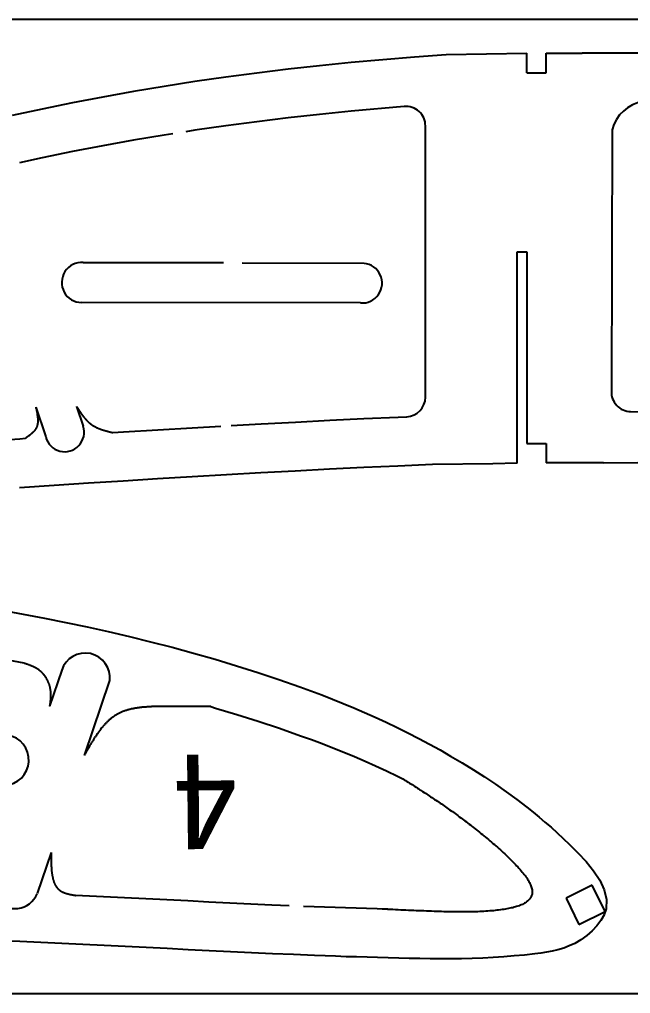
# Model space of a CAD drawing. Header units: inches. Extents: x 2105 to 3676, y -593 to 929.
# Drawn here: x 2409.8 to 2472.6, y 542.5 to 642.5 of the extents above; entities that cross this region are included whole.
import ezdxf

# ---------------------------------------------------------------- set-up
doc = ezdxf.new("R2010")
doc.units = ezdxf.units.IN
doc.header["$MEASUREMENT"] = 0
doc.layers.add('7', color=7, linetype='Continuous')
doc.styles.add('样式_4', font='txt', dxfattribs={"height": 10})

msp = doc.modelspace()

# ---------------------------------------------------------------- linework, layer by layer
at = {"color": 7}
for p, q in [((3160.59, 642.51), (2160.62, 642.51)), ((2461.94, 637.04), (2461.94, 639.04)), ((2463.94, 637.04), (2463.94, 639.04)), ((2463.94, 639.04), (2467.64, 639.04)), ((2461.94, 637.04), (2463.94, 637.04)), ((2460.94, 596.96), (2460.94, 618.65)), ((2460.94, 618.65), (2461.94, 618.65)), ((2461.94, 618.65), (2461.94, 598.98)), ((2430.8, 617.51), (2416.38, 617.54)), ((2445.22, 617.47), (2432.69, 617.5)), ((2444.86, 613.41), (2416.21, 613.45)), ((2411.51, 602.7), (2412.53, 599.65)), ((2415.69, 602.77), (2416.36, 600.76)), ((2461.94, 598.98), (2463.94, 598.98)), ((2463.94, 598.98), (2463.94, 596.98)), ((2458.46, 596.93), (2460.94, 596.98)), ((2469.83, 596.98), (2463.94, 596.99)), ((2414.18, 575.7), (2412.92, 572)), ((2419.09, 574.64), (2416.48, 566.96)), ((2413.08, 556.97), (2411.65, 552.76)), ((2468.66, 553.62), (2465.97, 552.29)), ((2469.99, 550.92), (2468.66, 553.62)), ((2465.97, 552.29), (2467.29, 549.6)), ((2467.29, 549.6), (2469.99, 550.92)), ((2160.59, 542.51), (3160.59, 542.51))]:
    msp.add_line(p, q, dxfattribs=at)
for points in [[(2411.51, 602.7, 0), (2411.51, 602.67, 0), (2411.52, 602.65, 0), (2411.52, 602.62, 0), (2411.53, 602.6, 0), (2411.53, 602.57, 0), (2411.54, 602.55, 0), (2411.55, 602.52, 0), (2411.55, 602.5, 0), (2411.56, 602.47, 0), (2411.56, 602.45, 0), (2411.57, 602.42, 0), (2411.57, 602.4, 0), (2411.58, 602.37, 0), (2411.58, 602.35, 0), (2411.59, 602.32, 0), (2411.59, 602.3, 0), (2411.6, 602.27, 0), (2411.6, 602.25, 0), (2411.61, 602.22, 0), (2411.61, 602.2, 0), (2411.62, 602.17, 0), (2411.62, 602.15, 0), (2411.63, 602.12, 0), (2411.63, 602.1, 0), (2411.64, 602.07, 0), (2411.64, 602.05, 0), (2411.64, 602.02, 0), (2411.65, 602, 0), (2411.65, 601.97, 0), (2411.66, 601.95, 0), (2411.66, 601.93, 0), (2411.66, 601.9, 0), (2411.67, 601.88, 0), (2411.67, 601.85, 0), (2411.67, 601.83, 0), (2411.68, 601.8, 0), (2411.68, 601.78, 0), (2411.68, 601.76, 0), (2411.69, 601.73, 0), (2411.69, 601.71, 0), (2411.69, 601.68, 0), (2411.69, 601.66, 0), (2411.7, 601.64, 0), (2411.7, 601.61, 0), (2411.7, 601.59, 0), (2411.7, 601.56, 0), (2411.7, 601.54, 0), (2411.71, 601.52, 0), (2411.71, 601.49, 0), (2411.71, 601.47, 0), (2411.71, 601.45, 0), (2411.71, 601.42, 0), (2411.71, 601.4, 0), (2411.71, 601.38, 0), (2411.71, 601.35, 0), (2411.71, 601.33, 0), (2411.71, 601.31, 0), (2411.71, 601.29, 0), (2411.71, 601.26, 0), (2411.71, 601.24, 0), (2411.71, 601.22, 0), (2411.71, 601.2, 0), (2411.71, 601.17, 0), (2411.7, 601.15, 0), (2411.7, 601.13, 0), (2411.7, 601.11, 0), (2411.7, 601.08, 0), (2411.7, 601.06, 0), (2411.69, 601.04, 0), (2411.69, 601.02, 0), (2411.69, 601, 0), (2411.68, 600.98, 0), (2411.68, 600.95, 0), (2411.67, 600.93, 0), (2411.67, 600.91, 0), (2411.67, 600.89, 0), (2411.66, 600.87, 0), (2411.66, 600.85, 0), (2411.65, 600.83, 0), (2411.64, 600.81, 0), (2411.64, 600.79, 0), (2411.63, 600.77, 0), (2411.63, 600.75, 0), (2411.62, 600.73, 0), (2411.61, 600.71, 0), (2411.6, 600.69, 0), (2411.6, 600.67, 0), (2411.59, 600.65, 0), (2411.58, 600.63, 0), (2411.57, 600.61, 0), (2411.56, 600.59, 0), (2411.55, 600.57, 0), (2411.54, 600.55, 0), (2411.53, 600.53, 0), (2411.52, 600.52, 0), (2411.51, 600.5, 0), (2411.5, 600.48, 0), (2411.49, 600.46, 0), (2411.48, 600.44, 0), (2411.47, 600.42, 0), (2411.46, 600.41, 0), (2411.44, 600.39, 0), (2411.43, 600.37, 0), (2411.42, 600.35, 0), (2411.4, 600.34, 0), (2411.39, 600.32, 0), (2411.38, 600.3, 0), (2411.36, 600.28, 0), (2411.35, 600.27, 0), (2411.33, 600.25, 0), (2411.32, 600.23, 0), (2411.3, 600.22, 0), (2411.29, 600.2, 0), (2411.27, 600.18, 0), (2411.26, 600.17, 0), (2411.24, 600.15, 0), (2411.23, 600.14, 0), (2411.21, 600.12, 0), (2411.19, 600.1, 0), (2411.18, 600.09, 0), (2411.16, 600.07, 0), (2411.14, 600.06, 0), (2411.13, 600.04, 0), (2411.11, 600.02, 0), (2411.09, 600.01, 0), (2411.07, 599.99, 0), (2411.06, 599.98, 0), (2411.04, 599.96, 0), (2411.02, 599.95, 0), (2411, 599.93, 0), (2410.98, 599.92, 0), (2410.96, 599.9, 0), (2410.95, 599.89, 0), (2410.93, 599.87, 0), (2410.91, 599.86, 0), (2410.89, 599.84, 0), (2410.87, 599.83, 0), (2410.85, 599.81, 0), (2410.83, 599.8, 0), (2410.81, 599.78, 0), (2410.79, 599.77, 0), (2410.77, 599.75, 0), (2410.75, 599.74, 0), (2410.73, 599.72, 0), (2410.71, 599.71, 0), (2410.69, 599.69, 0), (2410.67, 599.68, 0), (2410.65, 599.66, 0), (2410.63, 599.65, 0), (2410.61, 599.64, 0), (2410.59, 599.62, 0), (2410.57, 599.61, 0), (2410.55, 599.59, 0), (2410.53, 599.58, 0), (2410.51, 599.56, 0), (2410.49, 599.55, 0), (2410.47, 599.53, 0), (2410.45, 599.52, 0), (2410.43, 599.51, 0)], [(2415.69, 602.77, 0), (2415.7, 602.75, 0), (2415.72, 602.72, 0), (2415.74, 602.69, 0), (2415.76, 602.67, 0), (2415.77, 602.64, 0), (2415.79, 602.62, 0), (2415.81, 602.59, 0), (2415.82, 602.56, 0), (2415.84, 602.54, 0), (2415.86, 602.51, 0), (2415.88, 602.49, 0), (2415.89, 602.46, 0), (2415.91, 602.43, 0), (2415.93, 602.41, 0), (2415.94, 602.38, 0), (2415.96, 602.36, 0), (2415.98, 602.33, 0), (2416, 602.3, 0), (2416.01, 602.28, 0), (2416.03, 602.25, 0), (2416.05, 602.23, 0), (2416.07, 602.2, 0), (2416.08, 602.18, 0), (2416.1, 602.15, 0), (2416.12, 602.13, 0), (2416.14, 602.1, 0), (2416.15, 602.07, 0), (2416.17, 602.05, 0), (2416.19, 602.02, 0), (2416.21, 602, 0), (2416.22, 601.98, 0), (2416.24, 601.95, 0), (2416.26, 601.93, 0), (2416.28, 601.9, 0), (2416.3, 601.88, 0), (2416.32, 601.85, 0), (2416.33, 601.83, 0), (2416.35, 601.8, 0), (2416.37, 601.78, 0), (2416.39, 601.76, 0), (2416.41, 601.73, 0), (2416.43, 601.71, 0), (2416.45, 601.68, 0), (2416.46, 601.66, 0), (2416.48, 601.64, 0), (2416.5, 601.61, 0), (2416.52, 601.59, 0), (2416.54, 601.57, 0), (2416.56, 601.55, 0), (2416.58, 601.52, 0), (2416.6, 601.5, 0), (2416.62, 601.48, 0), (2416.64, 601.46, 0), (2416.66, 601.43, 0), (2416.68, 601.41, 0), (2416.7, 601.39, 0), (2416.72, 601.37, 0), (2416.74, 601.35, 0), (2416.76, 601.33, 0), (2416.78, 601.3, 0), (2416.8, 601.28, 0), (2416.82, 601.26, 0), (2416.84, 601.24, 0), (2416.86, 601.22, 0), (2416.89, 601.2, 0), (2416.91, 601.18, 0), (2416.93, 601.16, 0), (2416.95, 601.14, 0), (2416.97, 601.12, 0), (2416.99, 601.1, 0), (2417.02, 601.08, 0), (2417.04, 601.07, 0), (2417.06, 601.05, 0), (2417.08, 601.03, 0), (2417.1, 601.01, 0), (2417.13, 600.99, 0), (2417.15, 600.98, 0), (2417.17, 600.96, 0), (2417.2, 600.94, 0), (2417.22, 600.92, 0), (2417.24, 600.91, 0), (2417.27, 600.89, 0), (2417.29, 600.87, 0), (2417.31, 600.86, 0), (2417.34, 600.84, 0), (2417.36, 600.83, 0), (2417.39, 600.81, 0), (2417.41, 600.79, 0), (2417.44, 600.78, 0), (2417.46, 600.77, 0), (2417.49, 600.75, 0), (2417.51, 600.74, 0), (2417.54, 600.72, 0), (2417.56, 600.71, 0), (2417.59, 600.69, 0), (2417.62, 600.68, 0), (2417.64, 600.67, 0), (2417.67, 600.65, 0), (2417.69, 600.64, 0), (2417.72, 600.63, 0), (2417.75, 600.62, 0), (2417.77, 600.6, 0), (2417.8, 600.59, 0), (2417.83, 600.58, 0), (2417.85, 600.57, 0), (2417.88, 600.56, 0), (2417.91, 600.54, 0), (2417.94, 600.53, 0), (2417.96, 600.52, 0), (2417.99, 600.51, 0), (2418.02, 600.5, 0), (2418.05, 600.49, 0), (2418.07, 600.48, 0), (2418.1, 600.47, 0), (2418.13, 600.46, 0), (2418.16, 600.45, 0), (2418.19, 600.44, 0), (2418.22, 600.43, 0), (2418.24, 600.42, 0), (2418.27, 600.41, 0), (2418.3, 600.4, 0), (2418.33, 600.39, 0), (2418.36, 600.38, 0), (2418.39, 600.37, 0), (2418.42, 600.36, 0), (2418.45, 600.35, 0), (2418.47, 600.34, 0), (2418.5, 600.33, 0), (2418.53, 600.33, 0), (2418.56, 600.32, 0), (2418.59, 600.31, 0), (2418.62, 600.3, 0), (2418.65, 600.29, 0), (2418.68, 600.28, 0), (2418.71, 600.28, 0), (2418.74, 600.27, 0), (2418.77, 600.26, 0), (2418.8, 600.25, 0), (2418.83, 600.24, 0), (2418.86, 600.24, 0), (2418.89, 600.23, 0), (2418.92, 600.22, 0), (2418.95, 600.21, 0), (2418.98, 600.2, 0), (2419.01, 600.2, 0), (2419.04, 600.19, 0), (2419.07, 600.18, 0), (2419.1, 600.17, 0), (2419.13, 600.17, 0), (2419.16, 600.16, 0), (2419.19, 600.15, 0), (2419.22, 600.15, 0), (2419.25, 600.14, 0), (2419.28, 600.13, 0), (2419.31, 600.12, 0), (2419.34, 600.12, 0), (2419.37, 600.11, 0), (2419.4, 600.1, 0), (2419.43, 600.09, 0)], [(2410.26, 576.46, 0), (2410.29, 576.45, 0), (2410.32, 576.44, 0), (2410.35, 576.43, 0), (2410.38, 576.42, 0), (2410.41, 576.41, 0), (2410.44, 576.4, 0), (2410.47, 576.39, 0), (2410.5, 576.38, 0), (2410.53, 576.37, 0), (2410.56, 576.36, 0), (2410.58, 576.35, 0), (2410.61, 576.34, 0), (2410.64, 576.33, 0), (2410.67, 576.32, 0), (2410.7, 576.31, 0), (2410.73, 576.3, 0), (2410.76, 576.29, 0), (2410.79, 576.28, 0), (2410.81, 576.27, 0), (2410.84, 576.26, 0), (2410.87, 576.25, 0), (2410.9, 576.23, 0), (2410.93, 576.22, 0), (2410.96, 576.21, 0), (2410.98, 576.2, 0), (2411.01, 576.19, 0), (2411.04, 576.18, 0), (2411.07, 576.16, 0), (2411.1, 576.15, 0), (2411.13, 576.14, 0), (2411.16, 576.13, 0), (2411.19, 576.12, 0), (2411.22, 576.1, 0), (2411.24, 576.09, 0), (2411.27, 576.08, 0), (2411.3, 576.06, 0), (2411.32, 576.05, 0), (2411.35, 576.04, 0), (2411.38, 576.02, 0), (2411.4, 576.01, 0), (2411.43, 575.99, 0), (2411.46, 575.98, 0), (2411.48, 575.97, 0), (2411.51, 575.95, 0), (2411.53, 575.94, 0), (2411.56, 575.92, 0), (2411.59, 575.91, 0), (2411.61, 575.89, 0), (2411.64, 575.88, 0), (2411.66, 575.86, 0), (2411.69, 575.84, 0), (2411.71, 575.83, 0), (2411.73, 575.81, 0), (2411.76, 575.79, 0), (2411.78, 575.77, 0), (2411.81, 575.76, 0), (2411.83, 575.74, 0), (2411.85, 575.72, 0), (2411.88, 575.7, 0), (2411.9, 575.68, 0), (2411.92, 575.66, 0), (2411.95, 575.64, 0), (2411.97, 575.62, 0), (2411.99, 575.6, 0), (2412.01, 575.58, 0), (2412.03, 575.56, 0), (2412.06, 575.54, 0), (2412.08, 575.52, 0), (2412.1, 575.5, 0), (2412.12, 575.48, 0), (2412.14, 575.46, 0), (2412.16, 575.43, 0), (2412.18, 575.41, 0), (2412.2, 575.39, 0), (2412.22, 575.37, 0), (2412.24, 575.34, 0), (2412.26, 575.32, 0), (2412.28, 575.3, 0), (2412.3, 575.27, 0), (2412.32, 575.25, 0), (2412.34, 575.22, 0), (2412.36, 575.2, 0), (2412.38, 575.17, 0), (2412.4, 575.15, 0), (2412.42, 575.12, 0), (2412.43, 575.1, 0), (2412.45, 575.07, 0), (2412.47, 575.05, 0), (2412.48, 575.02, 0), (2412.5, 575, 0), (2412.52, 574.97, 0), (2412.53, 574.94, 0), (2412.55, 574.92, 0), (2412.56, 574.89, 0), (2412.58, 574.86, 0), (2412.59, 574.83, 0), (2412.61, 574.81, 0), (2412.62, 574.78, 0), (2412.64, 574.75, 0), (2412.65, 574.72, 0), (2412.67, 574.7, 0), (2412.68, 574.67, 0), (2412.69, 574.64, 0), (2412.71, 574.61, 0), (2412.72, 574.58, 0), (2412.73, 574.55, 0), (2412.74, 574.53, 0), (2412.75, 574.5, 0), (2412.77, 574.47, 0), (2412.78, 574.44, 0), (2412.79, 574.41, 0), (2412.8, 574.38, 0), (2412.81, 574.35, 0), (2412.82, 574.32, 0), (2412.83, 574.29, 0), (2412.85, 574.26, 0), (2412.86, 574.23, 0), (2412.87, 574.2, 0), (2412.88, 574.17, 0), (2412.89, 574.14, 0), (2412.9, 574.11, 0), (2412.9, 574.08, 0), (2412.91, 574.05, 0), (2412.92, 574.02, 0), (2412.93, 573.99, 0), (2412.93, 573.96, 0), (2412.94, 573.93, 0), (2412.95, 573.9, 0), (2412.95, 573.87, 0), (2412.96, 573.84, 0), (2412.96, 573.81, 0), (2412.97, 573.78, 0), (2412.98, 573.75, 0), (2412.98, 573.72, 0), (2412.98, 573.69, 0), (2412.99, 573.66, 0), (2412.99, 573.63, 0), (2413, 573.6, 0), (2413, 573.57, 0), (2413, 573.54, 0), (2413.01, 573.51, 0), (2413.01, 573.48, 0), (2413.01, 573.45, 0), (2413.01, 573.42, 0), (2413.01, 573.38, 0), (2413.02, 573.35, 0), (2413.03, 573.32, 0), (2413.03, 573.29, 0), (2413.03, 573.26, 0), (2413.03, 573.23, 0), (2413.03, 573.2, 0), (2413.03, 573.17, 0), (2413.03, 573.14, 0), (2413.03, 573.11, 0), (2413.03, 573.08, 0), (2413.03, 573.05, 0), (2413.03, 573.02, 0), (2413.02, 572.99, 0), (2413.02, 572.96, 0), (2413.02, 572.93, 0), (2413.02, 572.9, 0), (2413.02, 572.87, 0), (2413.02, 572.84, 0), (2413.01, 572.81, 0), (2413.01, 572.78, 0), (2413.01, 572.75, 0), (2413.01, 572.72, 0), (2413, 572.69, 0), (2413, 572.66, 0), (2413, 572.63, 0), (2412.99, 572.6, 0), (2412.99, 572.57, 0), (2412.99, 572.54, 0), (2412.98, 572.51, 0), (2412.98, 572.48, 0), (2412.97, 572.45, 0), (2412.97, 572.42, 0), (2412.98, 572.39, 0), (2412.97, 572.36, 0), (2412.97, 572.33, 0), (2412.96, 572.3, 0), (2412.96, 572.27, 0), (2412.96, 572.24, 0), (2412.95, 572.21, 0), (2412.95, 572.18, 0), (2412.94, 572.15, 0), (2412.94, 572.12, 0), (2412.93, 572.09, 0), (2412.93, 572.06, 0), (2412.92, 572.03, 0), (2412.92, 572, 0)], [(2429.49, 571.96, 0), (2429.42, 571.96, 0), (2429.34, 571.96, 0), (2429.26, 571.96, 0), (2429.18, 571.96, 0), (2429.11, 571.96, 0), (2429.03, 571.96, 0), (2428.95, 571.96, 0), (2428.87, 571.96, 0), (2428.79, 571.96, 0), (2428.72, 571.96, 0), (2428.64, 571.96, 0), (2428.56, 571.96, 0), (2428.48, 571.97, 0), (2428.41, 571.97, 0), (2428.33, 571.97, 0), (2428.25, 571.97, 0), (2428.17, 571.97, 0), (2428.09, 571.97, 0), (2428.02, 571.97, 0), (2427.94, 571.97, 0), (2427.86, 571.97, 0), (2427.78, 571.97, 0), (2427.7, 571.97, 0), (2427.63, 571.97, 0), (2427.55, 571.97, 0), (2427.47, 571.97, 0), (2427.39, 571.97, 0), (2427.31, 571.97, 0), (2427.23, 571.97, 0), (2427.16, 571.97, 0), (2427.08, 571.97, 0), (2427, 571.97, 0), (2426.92, 571.97, 0), (2426.84, 571.97, 0), (2426.76, 571.98, 0), (2426.68, 571.98, 0), (2426.6, 571.98, 0), (2426.52, 571.98, 0), (2426.44, 571.98, 0), (2426.36, 571.98, 0), (2426.28, 571.98, 0), (2426.21, 571.98, 0), (2426.13, 571.98, 0), (2426.05, 571.98, 0), (2425.97, 571.98, 0), (2425.88, 571.98, 0), (2425.8, 571.98, 0), (2425.72, 571.98, 0), (2425.64, 571.98, 0), (2425.56, 571.98, 0), (2425.48, 571.98, 0), (2425.4, 571.98, 0), (2425.32, 571.98, 0), (2425.24, 571.98, 0), (2425.16, 571.98, 0), (2425.08, 571.98, 0), (2424.99, 571.98, 0), (2424.91, 571.98, 0), (2424.83, 571.98, 0), (2424.75, 571.98, 0), (2424.67, 571.98, 0), (2424.58, 571.98, 0), (2424.5, 571.98, 0), (2424.42, 571.98, 0), (2424.34, 571.98, 0), (2424.25, 571.97, 0), (2424.17, 571.97, 0), (2424.09, 571.97, 0), (2424, 571.97, 0), (2423.92, 571.97, 0), (2423.84, 571.97, 0), (2423.76, 571.97, 0), (2423.67, 571.96, 0), (2423.59, 571.96, 0), (2423.51, 571.96, 0), (2423.42, 571.96, 0), (2423.34, 571.95, 0), (2423.26, 571.95, 0), (2423.18, 571.94, 0), (2423.09, 571.94, 0), (2423.01, 571.94, 0), (2422.93, 571.93, 0), (2422.85, 571.92, 0), (2422.77, 571.92, 0), (2422.68, 571.91, 0), (2422.6, 571.9, 0), (2422.52, 571.9, 0), (2422.44, 571.89, 0), (2422.36, 571.88, 0), (2422.28, 571.87, 0), (2422.2, 571.86, 0), (2422.12, 571.85, 0), (2422.04, 571.84, 0), (2421.96, 571.83, 0), (2421.88, 571.82, 0), (2421.8, 571.81, 0), (2421.72, 571.79, 0), (2421.64, 571.78, 0), (2421.57, 571.76, 0), (2421.49, 571.75, 0), (2421.41, 571.73, 0), (2421.33, 571.72, 0), (2421.26, 571.7, 0), (2421.18, 571.68, 0), (2421.11, 571.66, 0), (2421.03, 571.64, 0), (2420.96, 571.62, 0), (2420.88, 571.6, 0), (2420.81, 571.58, 0), (2420.74, 571.55, 0), (2420.66, 571.53, 0), (2420.6, 571.5, 0), (2420.53, 571.48, 0), (2420.46, 571.45, 0), (2420.39, 571.42, 0), (2420.32, 571.39, 0), (2420.25, 571.36, 0), (2420.18, 571.33, 0), (2420.11, 571.3, 0), (2420.04, 571.27, 0), (2419.98, 571.23, 0), (2419.91, 571.2, 0), (2419.84, 571.16, 0), (2419.78, 571.12, 0), (2419.72, 571.09, 0), (2419.65, 571.05, 0), (2419.59, 571.01, 0), (2419.53, 570.96, 0), (2419.47, 570.92, 0), (2419.4, 570.88, 0), (2419.34, 570.83, 0), (2419.28, 570.79, 0), (2419.22, 570.74, 0), (2419.17, 570.69, 0), (2419.11, 570.65, 0), (2419.05, 570.6, 0), (2419, 570.55, 0), (2418.95, 570.49, 0), (2418.89, 570.44, 0), (2418.83, 570.39, 0), (2418.78, 570.34, 0), (2418.72, 570.28, 0), (2418.67, 570.23, 0), (2418.62, 570.17, 0), (2418.56, 570.11, 0), (2418.51, 570.06, 0), (2418.46, 570, 0), (2418.41, 569.94, 0), (2418.36, 569.88, 0), (2418.31, 569.82, 0), (2418.25, 569.76, 0), (2418.2, 569.7, 0), (2418.15, 569.63, 0), (2418.12, 569.57, 0), (2418.07, 569.51, 0), (2418.02, 569.44, 0), (2417.97, 569.38, 0), (2417.92, 569.31, 0), (2417.87, 569.25, 0), (2417.83, 569.18, 0), (2417.78, 569.12, 0), (2417.73, 569.05, 0), (2417.69, 568.98, 0), (2417.64, 568.91, 0), (2417.59, 568.84, 0), (2417.55, 568.78, 0), (2417.5, 568.71, 0), (2417.47, 568.64, 0), (2417.42, 568.57, 0), (2417.38, 568.5, 0), (2417.33, 568.42, 0), (2417.29, 568.35, 0), (2417.24, 568.28, 0), (2417.2, 568.21, 0), (2417.16, 568.14, 0), (2417.11, 568.07, 0), (2417.07, 567.99, 0), (2417.03, 567.92, 0), (2416.98, 567.85, 0), (2416.94, 567.78, 0), (2416.91, 567.7, 0), (2416.86, 567.63, 0), (2416.82, 567.55, 0), (2416.78, 567.48, 0), (2416.73, 567.41, 0), (2416.69, 567.33, 0), (2416.65, 567.26, 0), (2416.61, 567.18, 0), (2416.56, 567.11, 0), (2416.52, 567.04, 0), (2416.48, 566.96, 0)], [(2449.22, 564.55, 0), (2449.36, 564.46, 0), (2449.49, 564.38, 0), (2449.62, 564.29, 0), (2449.76, 564.2, 0), (2449.9, 564.12, 0), (2450.03, 564.03, 0), (2450.17, 563.95, 0), (2450.3, 563.86, 0), (2450.44, 563.77, 0), (2450.57, 563.69, 0), (2450.7, 563.6, 0), (2450.84, 563.51, 0), (2450.97, 563.42, 0), (2451.11, 563.34, 0), (2451.24, 563.25, 0), (2451.39, 563.16, 0), (2451.52, 563.07, 0), (2451.66, 562.98, 0), (2451.79, 562.89, 0), (2451.93, 562.8, 0), (2452.06, 562.71, 0), (2452.2, 562.62, 0), (2452.34, 562.53, 0), (2452.47, 562.44, 0), (2452.61, 562.35, 0), (2452.76, 562.25, 0), (2452.89, 562.16, 0), (2453.03, 562.06, 0), (2453.17, 561.97, 0), (2453.31, 561.87, 0), (2453.45, 561.78, 0), (2453.59, 561.68, 0), (2453.73, 561.58, 0), (2453.86, 561.48, 0), (2454, 561.38, 0), (2454.16, 561.28, 0), (2454.3, 561.18, 0), (2454.44, 561.08, 0), (2454.58, 560.98, 0), (2454.72, 560.87, 0), (2454.86, 560.77, 0), (2455.01, 560.66, 0), (2455.15, 560.56, 0), (2455.29, 560.45, 0), (2455.45, 560.34, 0), (2455.59, 560.23, 0), (2455.74, 560.12, 0), (2455.88, 560.01, 0), (2456.03, 559.9, 0), (2456.18, 559.78, 0), (2456.33, 559.67, 0), (2456.47, 559.55, 0), (2456.63, 559.43, 0), (2456.78, 559.31, 0), (2456.93, 559.19, 0), (2457.08, 559.07, 0), (2457.23, 558.95, 0), (2457.38, 558.83, 0), (2457.54, 558.7, 0), (2457.69, 558.57, 0), (2457.85, 558.45, 0), (2458.01, 558.32, 0), (2458.16, 558.19, 0), (2458.31, 558.06, 0), (2458.47, 557.92, 0), (2458.62, 557.79, 0), (2458.77, 557.66, 0), (2458.93, 557.52, 0), (2459.08, 557.39, 0), (2459.23, 557.25, 0), (2459.38, 557.12, 0), (2459.53, 556.98, 0), (2459.67, 556.85, 0), (2459.82, 556.71, 0), (2459.97, 556.58, 0), (2460.11, 556.44, 0), (2460.25, 556.31, 0), (2460.38, 556.17, 0), (2460.51, 556.04, 0), (2460.64, 555.9, 0), (2460.78, 555.77, 0), (2460.9, 555.63, 0), (2461.02, 555.5, 0), (2461.14, 555.37, 0), (2461.25, 555.24, 0), (2461.36, 555.11, 0), (2461.46, 554.98, 0), (2461.56, 554.86, 0), (2461.67, 554.73, 0), (2461.76, 554.61, 0), (2461.85, 554.49, 0), (2461.93, 554.37, 0), (2462.01, 554.25, 0), (2462.08, 554.13, 0), (2462.15, 554.01, 0), (2462.21, 553.9, 0), (2462.27, 553.79, 0), (2462.32, 553.68, 0), (2462.37, 553.57, 0), (2462.4, 553.47, 0), (2462.43, 553.37, 0), (2462.46, 553.27, 0), (2462.48, 553.17, 0), (2462.49, 553.07, 0), (2462.49, 552.98, 0), (2462.5, 552.89, 0), (2462.49, 552.81, 0), (2462.48, 552.72, 0), (2462.46, 552.64, 0), (2462.43, 552.56, 0), (2462.4, 552.48, 0), (2462.36, 552.4, 0), (2462.32, 552.33, 0), (2462.27, 552.26, 0), (2462.22, 552.19, 0), (2462.15, 552.12, 0), (2462.09, 552.06, 0), (2462.03, 552, 0), (2461.95, 551.94, 0), (2461.87, 551.88, 0), (2461.78, 551.82, 0), (2461.69, 551.77, 0), (2461.59, 551.71, 0), (2461.49, 551.66, 0), (2461.38, 551.61, 0), (2461.27, 551.57, 0), (2461.15, 551.52, 0), (2461.03, 551.48, 0), (2460.9, 551.44, 0), (2460.77, 551.4, 0), (2460.64, 551.36, 0), (2460.5, 551.32, 0), (2460.35, 551.29, 0), (2460.21, 551.26, 0), (2460.05, 551.23, 0), (2459.9, 551.2, 0), (2459.74, 551.17, 0), (2459.57, 551.14, 0), (2459.4, 551.12, 0), (2459.23, 551.09, 0), (2459.05, 551.07, 0), (2458.88, 551.05, 0), (2458.7, 551.03, 0), (2458.51, 551.01, 0), (2458.32, 551, 0), (2458.13, 550.98, 0), (2457.93, 550.97, 0), (2457.73, 550.95, 0), (2457.53, 550.94, 0), (2457.32, 550.93, 0), (2457.11, 550.92, 0), (2456.9, 550.91, 0), (2456.69, 550.91, 0), (2456.47, 550.9, 0), (2456.25, 550.9, 0), (2456.02, 550.89, 0), (2455.8, 550.89, 0), (2455.57, 550.89, 0), (2455.34, 550.89, 0), (2455.11, 550.89, 0), (2454.87, 550.89, 0), (2454.63, 550.89, 0), (2454.39, 550.89, 0), (2454.15, 550.89, 0), (2453.91, 550.9, 0), (2453.66, 550.9, 0), (2453.41, 550.91, 0), (2453.17, 550.92, 0), (2452.91, 550.92, 0), (2452.66, 550.93, 0), (2452.41, 550.94, 0), (2452.15, 550.95, 0), (2451.9, 550.96, 0), (2451.64, 550.97, 0), (2451.38, 550.98, 0), (2451.12, 550.99, 0), (2450.85, 551, 0), (2450.59, 551.01, 0), (2450.33, 551.02, 0), (2450.05, 551.03, 0), (2449.79, 551.04, 0), (2449.52, 551.06, 0), (2449.25, 551.07, 0), (2448.99, 551.08, 0), (2448.72, 551.1, 0), (2448.45, 551.11, 0), (2448.18, 551.12, 0), (2447.91, 551.14, 0), (2447.64, 551.15, 0), (2447.37, 551.17, 0), (2447.1, 551.18, 0)], [(2413.08, 556.97, 0), (2413.08, 556.94, 0), (2413.08, 556.91, 0), (2413.08, 556.88, 0), (2413.08, 556.85, 0), (2413.08, 556.82, 0), (2413.08, 556.79, 0), (2413.08, 556.76, 0), (2413.08, 556.73, 0), (2413.08, 556.7, 0), (2413.07, 556.67, 0), (2413.07, 556.64, 0), (2413.07, 556.61, 0), (2413.07, 556.58, 0), (2413.07, 556.55, 0), (2413.07, 556.52, 0), (2413.07, 556.49, 0), (2413.07, 556.47, 0), (2413.08, 556.44, 0), (2413.08, 556.41, 0), (2413.08, 556.38, 0), (2413.08, 556.35, 0), (2413.08, 556.32, 0), (2413.08, 556.29, 0), (2413.08, 556.26, 0), (2413.08, 556.23, 0), (2413.08, 556.2, 0), (2413.08, 556.17, 0), (2413.07, 556.14, 0), (2413.07, 556.11, 0), (2413.07, 556.08, 0), (2413.07, 556.05, 0), (2413.07, 556.02, 0), (2413.08, 555.99, 0), (2413.08, 555.96, 0), (2413.08, 555.93, 0), (2413.08, 555.9, 0), (2413.08, 555.87, 0), (2413.08, 555.83, 0), (2413.08, 555.8, 0), (2413.08, 555.77, 0), (2413.08, 555.74, 0), (2413.08, 555.71, 0), (2413.08, 555.68, 0), (2413.08, 555.65, 0), (2413.08, 555.62, 0), (2413.08, 555.59, 0), (2413.09, 555.56, 0), (2413.09, 555.53, 0), (2413.1, 555.5, 0), (2413.1, 555.47, 0), (2413.1, 555.44, 0), (2413.1, 555.4, 0), (2413.11, 555.37, 0), (2413.11, 555.34, 0), (2413.11, 555.31, 0), (2413.11, 555.28, 0), (2413.11, 555.25, 0), (2413.12, 555.22, 0), (2413.12, 555.18, 0), (2413.12, 555.15, 0), (2413.13, 555.12, 0), (2413.13, 555.09, 0), (2413.13, 555.06, 0), (2413.13, 555.03, 0), (2413.14, 554.99, 0), (2413.14, 554.96, 0), (2413.15, 554.93, 0), (2413.15, 554.9, 0), (2413.15, 554.87, 0), (2413.16, 554.84, 0), (2413.16, 554.8, 0), (2413.17, 554.77, 0), (2413.17, 554.74, 0), (2413.18, 554.71, 0), (2413.18, 554.67, 0), (2413.19, 554.64, 0), (2413.19, 554.61, 0), (2413.2, 554.58, 0), (2413.21, 554.55, 0), (2413.22, 554.52, 0), (2413.22, 554.48, 0), (2413.23, 554.45, 0), (2413.24, 554.42, 0), (2413.24, 554.39, 0), (2413.25, 554.36, 0), (2413.26, 554.33, 0), (2413.27, 554.3, 0), (2413.27, 554.26, 0), (2413.28, 554.23, 0), (2413.29, 554.2, 0), (2413.3, 554.17, 0), (2413.31, 554.14, 0), (2413.32, 554.11, 0), (2413.32, 554.08, 0), (2413.33, 554.05, 0), (2413.34, 554.02, 0), (2413.35, 553.99, 0), (2413.36, 553.96, 0), (2413.37, 553.93, 0), (2413.38, 553.91, 0), (2413.4, 553.88, 0), (2413.41, 553.85, 0), (2413.42, 553.82, 0), (2413.43, 553.79, 0), (2413.44, 553.77, 0), (2413.45, 553.74, 0), (2413.47, 553.71, 0), (2413.48, 553.68, 0), (2413.49, 553.66, 0), (2413.52, 553.63, 0), (2413.53, 553.61, 0), (2413.55, 553.58, 0), (2413.56, 553.55, 0), (2413.58, 553.53, 0), (2413.59, 553.51, 0), (2413.61, 553.48, 0), (2413.62, 553.46, 0), (2413.64, 553.43, 0), (2413.66, 553.41, 0), (2413.67, 553.39, 0), (2413.69, 553.36, 0), (2413.71, 553.34, 0), (2413.73, 553.32, 0), (2413.75, 553.3, 0), (2413.76, 553.28, 0), (2413.78, 553.26, 0), (2413.8, 553.24, 0), (2413.82, 553.22, 0), (2413.84, 553.2, 0), (2413.86, 553.18, 0), (2413.89, 553.16, 0), (2413.91, 553.15, 0), (2413.93, 553.13, 0), (2413.95, 553.11, 0), (2413.97, 553.09, 0), (2414, 553.08, 0), (2414.02, 553.06, 0), (2414.04, 553.05, 0), (2414.07, 553.03, 0), (2414.09, 553.02, 0), (2414.12, 553, 0), (2414.14, 552.99, 0), (2414.17, 552.97, 0), (2414.19, 552.96, 0), (2414.22, 552.95, 0), (2414.25, 552.93, 0), (2414.27, 552.92, 0), (2414.3, 552.91, 0), (2414.33, 552.9, 0), (2414.35, 552.89, 0), (2414.38, 552.88, 0), (2414.41, 552.86, 0), (2414.44, 552.85, 0), (2414.46, 552.84, 0), (2414.49, 552.83, 0), (2414.52, 552.82, 0), (2414.55, 552.81, 0), (2414.58, 552.8, 0), (2414.61, 552.79, 0), (2414.64, 552.78, 0), (2414.67, 552.78, 0), (2414.7, 552.77, 0), (2414.73, 552.76, 0), (2414.76, 552.75, 0), (2414.79, 552.74, 0), (2414.82, 552.73, 0), (2414.85, 552.73, 0), (2414.88, 552.72, 0), (2414.91, 552.71, 0), (2414.95, 552.7, 0), (2414.98, 552.7, 0), (2415.01, 552.69, 0), (2415.05, 552.68, 0), (2415.08, 552.68, 0), (2415.11, 552.67, 0), (2415.14, 552.66, 0), (2415.17, 552.66, 0), (2415.2, 552.65, 0), (2415.24, 552.64, 0), (2415.27, 552.64, 0), (2415.3, 552.63, 0), (2415.33, 552.63, 0), (2415.37, 552.62, 0), (2415.4, 552.61, 0), (2415.43, 552.61, 0), (2415.46, 552.6, 0), (2415.49, 552.6, 0), (2415.53, 552.59, 0), (2415.56, 552.59, 0), (2415.59, 552.58, 0), (2415.62, 552.57, 0)]]:
    msp.add_polyline3d(points, dxfattribs=at)
for centre, radius, start, end in [((2416.22, 615.5), 2.05, 85.5487, 269.8236), ((2445.04, 615.44), 2.04, 264.9414, 84.9476), ((2414.47, 600.13), 2, 194.0999, 18.3747), ((2416.58, 574.93), 2.53, 353.3872, 162.222), ((2408.2, 566.47), 2.59, 282.7764, 91.6111), ((2409.34, 553.72), 2.5, 157.3392, 337.3392)]:
    msp.add_arc(centre, radius, start, end, dxfattribs=at)
at = {"layer": '7', "color": 7, "linetype": 'Continuous'}
for points in [[(2461.94, 639.03), (2453.67, 638.88), (2450.41, 638.65), (2447.15, 638.38), (2443.9, 638.09), (2440.66, 637.76), (2437.43, 637.4), (2434.22, 637.01), (2431.03, 636.59), (2427.85, 636.13), (2424.68, 635.64), (2421.53, 635.11), (2418.39, 634.54), (2415.27, 633.94), (2412.17, 633.31), (2409.08, 632.64)], [(2474.24, 639.05), (2470.94, 639.06), (2467.64, 639.04)], [(2425.58, 630.78), (2424.68, 630.64), (2421.53, 630.11), (2418.39, 629.54), (2415.27, 628.94), (2412.17, 628.31), (2409.83, 627.8)], [(2419.43, 600.09), (2420.5, 600.16), (2424.05, 600.38), (2427.58, 600.59), (2430.52, 600.76)], [(2354.53, 596.86), (2355.08, 596.81), (2356.28, 596.73), (2357.62, 596.67), (2359.1, 596.61), (2360.76, 596.59), (2362.62, 596.59), (2364.69, 596.63), (2366.99, 596.71), (2369.55, 596.82), (2372.35, 596.96), (2375.36, 597.11), (2378.53, 597.29), (2381.8, 597.49), (2385.16, 597.72), (2388.6, 597.95), (2392.1, 598.21), (2395.63, 598.46), (2399.18, 598.72), (2402.74, 598.97), (2406.3, 599.22), (2409.85, 599.47), (2410.43, 599.51)], [(2469.83, 596.98), (2473.34, 597.01)], [(2409.82, 594.47), (2413.38, 594.7), (2416.93, 594.94), (2420.47, 595.16), (2424.02, 595.38), (2427.55, 595.59), (2431.09, 595.79), (2434.62, 595.99), (2438.14, 596.17), (2441.67, 596.36), (2445.19, 596.53), (2448.71, 596.69), (2452.24, 596.85), (2458.46, 596.93)], [(2408.02, 581.86), (2410.21, 581.46), (2412.4, 581.05), (2414.59, 580.61), (2416.77, 580.15), (2418.95, 579.66), (2421.12, 579.15), (2423.29, 578.62), (2425.51, 578.05), (2427.72, 577.45), (2429.92, 576.82), (2432.12, 576.16), (2434.3, 575.47), (2436.48, 574.75), (2438.64, 573.98), (2439.76, 573.57), (2440.87, 573.16), (2441.98, 572.72), (2443.08, 572.28), (2444.18, 571.83), (2445.27, 571.36), (2446.36, 570.88), (2447.49, 570.36), (2448.61, 569.82), (2449.73, 569.27), (2450.84, 568.7), (2451.94, 568.12), (2453.03, 567.51), (2454.12, 566.89), (2455.3, 566.19), (2456.46, 565.48), (2457.6, 564.74), (2458.73, 563.99), (2459.84, 563.22), (2460.91, 562.43), (2461.96, 561.63), (2462.58, 561.14), (2463.2, 560.63), (2463.81, 560.11), (2464.43, 559.57), (2465.05, 559.01), (2465.67, 558.43), (2466.32, 557.81), (2467.18, 556.95), (2468.03, 556.05), (2468.8, 555.1), (2469.44, 554.13), (2469.9, 553.15), (2470.13, 552.16), (2470.08, 551.19), (2469.89, 550.63)], [(2398.93, 578.26), (2399.44, 578.19), (2403.76, 577.57), (2408.07, 576.86), (2410.27, 576.46)], [(2429.49, 571.96), (2429.98, 571.82), (2432.17, 571.16), (2434.36, 570.47), (2436.53, 569.75), (2438.69, 568.98), (2439.81, 568.57), (2440.92, 568.16), (2442.03, 567.72), (2443.14, 567.28), (2444.23, 566.83), (2445.33, 566.36), (2446.41, 565.88), (2447.54, 565.36), (2448.66, 564.82), (2449.22, 564.55)], [(2437.54, 551.51), (2435.76, 551.59), (2433.6, 551.69), (2431.43, 551.79), (2429.27, 551.9), (2427.11, 552.01), (2424.95, 552.12), (2422.79, 552.23), (2420.62, 552.33), (2418.46, 552.44), (2416.3, 552.54), (2415.62, 552.57)], [(2447.65, 551.17), (2446.57, 551.19), (2445.49, 551.23), (2444.41, 551.26), (2443.33, 551.29), (2442.25, 551.33), (2441.17, 551.37), (2440.09, 551.41), (2439, 551.45)], [(2469.88, 550.59), (2469.56, 550), (2469.15, 549.45), (2468.65, 548.93), (2468.1, 548.45), (2467.5, 548.02), (2466.87, 547.66), (2466.3, 547.4), (2465.73, 547.18), (2465.14, 547.01), (2464.56, 546.87), (2463.97, 546.75), (2463.37, 546.66), (2462.78, 546.58), (2461.71, 546.46), (2460.64, 546.36), (2459.57, 546.27), (2458.49, 546.2), (2457.41, 546.15), (2456.33, 546.11), (2455.25, 546.08), (2454.17, 546.07), (2453.09, 546.07), (2452.02, 546.08), (2450.94, 546.09), (2449.86, 546.11), (2448.78, 546.14), (2447.7, 546.17), (2446.62, 546.19), (2445.54, 546.23), (2444.46, 546.26), (2443.38, 546.29), (2442.3, 546.33), (2441.22, 546.37), (2440.14, 546.41), (2437.97, 546.5), (2435.81, 546.59), (2433.65, 546.69), (2431.49, 546.79), (2429.33, 546.9), (2427.16, 547.01), (2425, 547.12), (2422.84, 547.23), (2420.68, 547.33), (2418.51, 547.44), (2416.35, 547.54), (2414.19, 547.64), (2412.03, 547.74), (2409.86, 547.84), (2405.54, 548.02)]]:
    msp.add_lwpolyline(points, dxfattribs=at)
for points in [[(2520.53, 631), (2517.23, 631.39), (2513.92, 631.76), (2510.6, 632.1), (2507.29, 632.41), (2503.97, 632.7), (2500.66, 632.96), (2497.34, 633.19), (2494.02, 633.4), (2490.7, 633.58), (2487.38, 633.73), (2484.07, 633.85), (2480.75, 633.95), (2477.45, 634.02), (2473.88, 634.06, 0.30454), (2470.72, 631.19), (2470.63, 604.35, 0.42425), (2472.61, 602.26), (2491.43, 602.08)], [(2431.57, 600.82), (2434.65, 600.99), (2438.17, 601.17), (2441.7, 601.36), (2445.21, 601.53), (2448.74, 601.69), (2449.62, 601.73, 0.40117), (2451.53, 603.73), (2451.53, 631.59, 0.44085), (2449.35, 633.58), (2443.9, 633.09), (2440.66, 632.76), (2437.43, 632.4), (2434.22, 632.01), (2431.03, 631.59), (2427.85, 631.13), (2426.92, 630.99)]]:
    msp.add_lwpolyline(points, format="xyb", dxfattribs=at)

# ---------------------------------------------------------------- texts
at = {"color": 7, "insert": (2432.26, 567.09), "char_height": 10, "attachment_point": 7, "rotation": 180.6107, "style": '样式_4'}
msp.add_mtext_dynamic_manual_height_columns('4', width=9.6339, gutter_width=50, heights=[0], dxfattribs=at)

doc.saveas('drawing.dxf')
